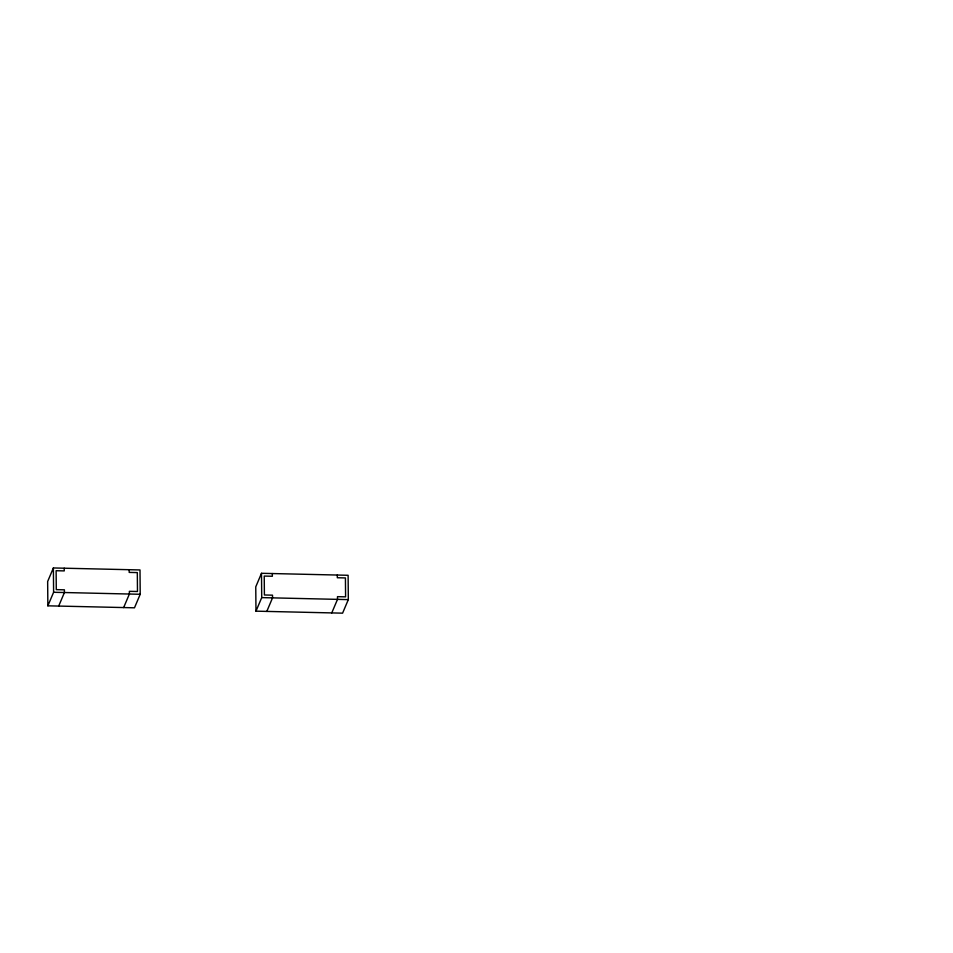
<?xml version="1.0" encoding="UTF-8"?>
<svg xmlns="http://www.w3.org/2000/svg" width="953" height="953" viewBox="0 0 953 953"><rect width="100%" height="100%" fill="white"/><g stroke="black" fill="none" stroke-linecap="round" stroke-linejoin="round"><path stroke-width="1.43" d="M53.392 567.952L47.65 581.497L47.864 605.822L134.48 607.811L140.21 594.279L140.008 569.954L53.392 567.952L53.606 592.278L47.864 605.822M58.693 606.072L64.423 592.528L64.399 589.824L56.287 589.633L56.12 570.716L64.244 570.907L64.22 568.202M123.652 607.561L129.394 594.029L129.37 591.325L137.482 591.503L137.315 572.586L129.203 572.408L129.179 569.703M261.503 573.301L255.761 586.845L255.976 611.159L342.592 613.16L348.321 599.616L348.119 575.29L261.503 573.301L261.718 597.614L255.976 611.159M266.804 611.409L272.534 597.865L272.51 595.172L264.398 594.982L264.231 576.065L272.355 576.255L272.332 573.551M331.763 612.91L337.505 599.366L337.481 596.661L345.594 596.852L345.427 577.935L337.314 577.744L337.291 575.04M53.606 592.278L140.21 594.279M261.718 597.614L348.321 599.616"/></g></svg>
